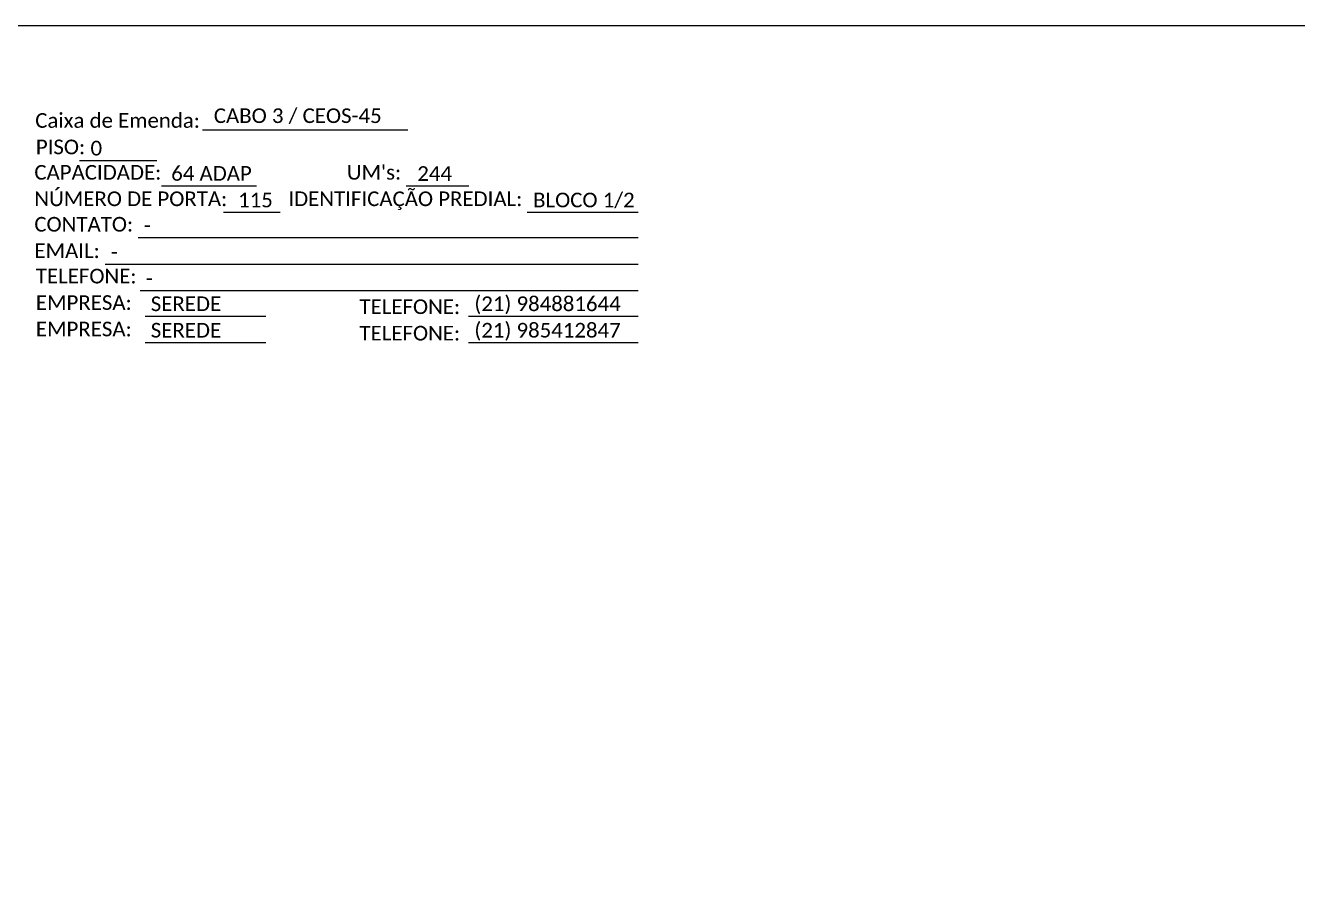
# Model space of a CAD drawing. Header units: millimetres. Extents: x 688550 to 690417, y 7458888 to 7459543.
# Drawn here: x 689666.3 to 689909.1, y 7459379.4 to 7459543.2 of the extents above; entities that cross this region are included whole.
import ezdxf

# ---------------------------------------------------------------- set-up
doc = ezdxf.new("R2010")
doc.units = ezdxf.units.MM
doc.header["$LTSCALE"] = 3
doc.header["$MEASUREMENT"] = 0
doc.styles.add('WMF-Calibri0', font='calibri.ttf')

msp = doc.modelspace()

# ---------------------------------------------------------------- linework, layer by layer
msp.add_lwpolyline([(689490.27, 7459543.25), (690416.91, 7459543.25), (690416.91, 7458888.05), (689490.27, 7458888.05)], close=True)
at = {"color": 7, "lineweight": 0}
for points in [[(689700.05, 7459523.31), (689739.26, 7459523.31)], [(689676.58, 7459517.5), (689691.37, 7459517.5)], [(689692.26, 7459512.64), (689710.38, 7459512.64)], [(689738.97, 7459512.64), (689750.92, 7459512.64)], [(689704.09, 7459507.59), (689714.92, 7459507.59)], [(689762.08, 7459507.59), (689783.23, 7459507.59)], [(689687.76, 7459502.74), (689783.27, 7459502.74)], [(689681.46, 7459497.69), (689783.27, 7459497.69)], [(689688.14, 7459492.64), (689783.27, 7459492.64)], [(689689.09, 7459487.78), (689712.18, 7459487.78)], [(689750.87, 7459487.78), (689783.27, 7459487.78)], [(689689.09, 7459482.73), (689712.18, 7459482.73)], [(689750.87, 7459482.73), (689783.27, 7459482.73)]]:
    msp.add_lwpolyline(points, dxfattribs=at)

# ---------------------------------------------------------------- texts
at = {"color": 7, "lineweight": 0, "style": 'WMF-Calibri0'}
for s, height, p in [('Caixa de Emenda:', 2.7966, (689668.14, 7459523.71)), ('PISO:', 2.797, (689668.25, 7459518.66)), ('CAPACIDADE:', 2.7966, (689667.97, 7459513.81)), ("UM's:", 2.797, (689727.63, 7459513.81)), ('NÚMERO DE PORTA:', 2.7966, (689667.97, 7459508.76)), ('IDENTIFICAÇÃO PREDIAL:', 2.7966, (689716.46, 7459508.76)), ('CONTATO:', 2.797, (689667.97, 7459503.9)), ('EMAIL:', 2.797, (689667.97, 7459498.85)), ('TELEFONE:', 2.797, (689668.25, 7459494)), ('EMPRESA:', 2.797, (689668.25, 7459488.95)), ('TELEFONE:', 2.797, (689730.03, 7459488.16)), ('EMPRESA:', 2.797, (689668.25, 7459483.9)), ('TELEFONE:', 2.797, (689730.03, 7459483.11))]:
    msp.add_text(s, height=height, dxfattribs=at).set_placement(p)
at = {"color": 7, "style": 'WMF-Calibri0'}
for s, height, p in [('CABO 3 / CEOS-45', 2.7966, (689702.23, 7459524.62)), ('0', 2.8, (689678.69, 7459518.43)), ('64 ADAP', 2.797, (689694.09, 7459513.61)), ('244', 2.797, (689741.07, 7459513.58)), ('115', 2.797, (689706.86, 7459508.53)), ('BLOCO 1/2', 2.797, (689763.18, 7459508.53)), ('-', 2.8, (689688.85, 7459503.67)), ('-', 2.8, (689682.55, 7459498.62)), ('-', 2.8, (689689.24, 7459493.57)), ('SEREDE', 2.797, (689690.19, 7459488.72)), ('(21) 984881644', 2.7966, (689751.97, 7459488.72)), ('SEREDE', 2.797, (689690.19, 7459483.67)), ('(21) 985412847', 2.7966, (689751.97, 7459483.67))]:
    msp.add_text(s, height=height, dxfattribs=at).set_placement(p)

doc.saveas('drawing.dxf')
